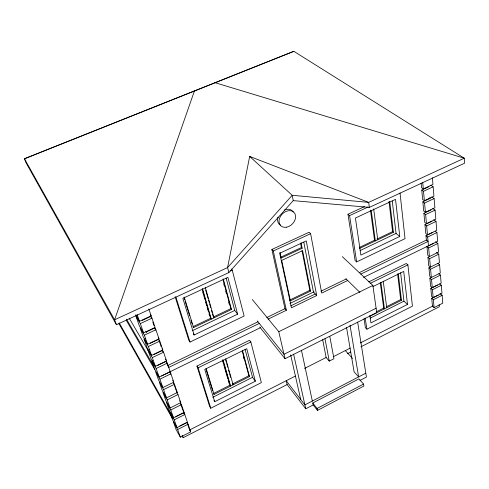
<?xml version="1.0" encoding="UTF-8"?>
<svg xmlns="http://www.w3.org/2000/svg" width="489" height="489" viewBox="0 0 489 489"><rect width="100%" height="100%" fill="white"/><g stroke="black" fill="none" stroke-linecap="round" stroke-linejoin="round"><path stroke-width="0.73" d="M214.94 82.659L464.263 158.21L368.682 202.379L249.677 156.431L227.568 267.593L228.876 272.581L116.437 324.745L26.082 162.868L24.45 158.76L293.852 51.314L464.263 158.21L464.55 163.234L369.366 207.397L293.253 200.624L228.876 272.581M194.469 90.826L114.585 319.8L116.437 324.745M317.483 410.412L317.074 408.468L363.571 384.067L358.963 378.871L312.764 402.985L313.18 404.923L317.483 410.412L363.895 386.023L363.571 384.067M365.809 373.168L304.904 404.923L286.224 380.723L287.122 384.55L305.766 408.798L313.18 404.923M359.941 380.479L366.438 377.086L357.655 322.086M189.322 430.124L295.362 376.065M333.235 356.762L350.179 348.119M360.35 342.936L432.887 305.961M180.349 437.154L177.66 429.531L173.412 421.976L176.101 429.568L180.349 437.154L190.71 431.866L188.106 424.232L187.012 422.349L179.854 425.974M322.673 339.635L326.126 357.477L329.274 361.114L333.969 358.718L329.806 336.444M438.309 294.983L431.738 298.314L432.465 306.175L434.079 307.605L442.783 303.162L442.135 295.283L439.966 293.424M182.067 435.699L183.186 437.686L287.122 384.55M347.386 353.743L350.766 352.019M360.906 346.835L439.324 306.744L439.159 304.8M177.66 429.531L188.106 424.232M431.738 298.314L433.364 299.733L442.135 295.283M304.561 368.455L326.126 357.477M210.777 408.229L261.364 382.624L250.833 341.958L249.549 340.271L196.939 366.047L209.622 406.402L210.777 408.229L198.1 367.832L196.939 366.047M364.03 318.718L365.405 327.679L366.903 329.213L412.429 306.169L407.905 264.885L406.273 263.492L368.669 281.915M176.981 427.612L174.243 419.843L169.995 412.325L172.733 420.063L176.981 427.612L187.452 422.307L184.799 414.525L183.705 412.655L175.814 416.622M437.453 284.995L430.821 288.333L431.555 296.328L433.181 297.746L441.97 293.296L441.304 285.276L439.666 283.895M173.552 417.887L170.759 409.971L166.511 402.49L169.304 410.375L173.552 417.887L184.133 412.563L181.431 404.635L180.331 402.771L182.788 409.971M437.942 263.394L439.605 264.745L440.289 273.045L429.886 278.174L430.638 286.316L432.27 287.715L441.139 283.259L440.461 275.099L438.81 273.736M174.243 419.843L184.799 414.525M430.821 288.333L432.453 289.739L441.304 285.276M214.708 401.726L255.344 381.218L246.756 348.706L204.744 369.391L214.708 401.726L213.962 400.558M372.905 286.603L403.731 271.432L407.49 304.439L370.931 322.893L369.825 315.411M222.684 359.825L230.013 385.204L213.473 393.504L214.054 394.403L249.5 376.603L242.471 350.424M242.232 351.029L248.877 375.741L232.544 383.938L233.143 384.812L225.673 358.688M376.249 311.841L383.688 308.107L384.452 308.84L380.894 282.361M386.634 306.627L400.674 299.586L401.457 300.307L370.234 315.986M259.732 326.97L285.026 358.7L376.732 312.66L372.875 285.423L342.288 256.615M212.77 397.306L252.52 377.319L245.075 349.317M370.246 318.125L403.938 301.181L407.49 304.439M170.056 407.973L167.207 399.91L162.959 392.465L165.802 400.503L170.056 407.973L180.747 402.636L177.996 394.556L176.896 392.704M170.759 409.971L181.431 404.635M429.886 278.174L431.53 279.567L440.461 275.099M376.102 308.211L284.005 354.293L257.275 320.931M166.492 397.875L163.589 389.647L159.335 382.251L162.238 390.436L166.492 397.875L177.299 392.52L174.494 384.281L173.393 382.435L173.864 383.81M428.932 267.838L430.589 269.219L431.341 277.514L429.697 276.12L428.932 267.838L439.428 262.654L438.731 254.201L436.494 252.422M167.207 399.91L177.996 394.556M430.589 269.219L439.605 264.745M198.1 367.832L250.833 341.958M370.222 283.375L407.905 264.885M162.855 387.575L159.897 379.183L155.649 371.836L158.607 380.185L162.855 387.575L173.784 382.202L170.924 373.804L169.824 371.97L161.584 375.986M427.967 257.318L429.635 258.681L430.399 267.122L428.743 265.747L427.967 257.318L438.554 252.073L437.838 243.473L435.589 241.713M252.293 299.519L278.779 331.707L372.875 285.423M163.589 389.647L174.494 384.281M429.635 258.681L438.731 254.201M126.272 320.295L159.151 377.068L260.344 327.74M363.529 277.44L437.661 241.303L436.934 232.55L435.234 231.242M426.976 246.609L428.657 247.954L429.44 256.554L427.771 255.191L426.976 246.609L433.853 243.253M159.897 379.183L170.924 373.804M428.657 247.954L437.838 243.473M257.96 321.786L167.648 365.595L166.181 361.298L157.849 365.326M266.737 317.526L284.977 308.681L286.365 310.277L268.082 319.158M290.753 305.876L315.264 293.987M320.937 291.236L346.267 278.95M359.281 272.636L426.377 240.087L428.064 241.425L360.827 274.097M259.28 323.431L168.748 367.416L168.014 366.2M316.713 295.527L291.462 307.795L279.708 253.265L306.261 240.906L316.713 295.527L313.461 292.074L303.785 242.116M347.789 280.429L321.713 293.1L310.619 233.675L309.109 232.238L271.872 249.476L284.977 308.681M310.539 291.114L309.824 290.35L289.708 300.063L290.405 300.845L310.539 291.114L302.599 250.619L281.701 260.399L290.405 300.845M149.163 349.849L148.045 350.381L151.125 359.06L155.374 366.353L166.547 360.955L163.564 352.214L162.464 350.411L154.041 354.452M431.958 221.242L424.953 224.604L425.772 233.497L427.465 234.83L436.75 230.343L436.011 221.425L433.731 219.708M426.377 240.075L425.974 235.704L432.918 232.348M289.983 303.437L314.036 291.799M159.151 377.068L156.138 368.517L167.281 363.119L166.181 361.298M425.974 235.704L427.667 237.037L436.934 232.55M175.154 296.744L188.846 340.301L190.013 342.055L244.127 316.035L232.214 270.026L231.334 268.974M364.507 206.596L347.985 214.243L355.087 260.484L356.64 261.927L405.033 238.656L400.026 193.008M154.903 369.727L151.883 361.212L152.99 360.68M145.264 338.798L144.133 339.329L147.268 348.186L151.517 355.424L162.813 350.008L159.781 341.096L158.674 339.305L150.16 343.351M194.151 334.996L237.63 314.158L227.911 277.373L182.855 298.339L194.151 334.996L193.393 333.877M399.757 236.462L360.894 255.087L355.411 218.033L395.534 199.359L399.757 236.462L396.047 233.418L392.264 200.979M430.986 209.934L423.908 213.296L424.745 222.361L426.457 223.669L435.827 219.176L435.076 210.099L432.771 208.406M155.374 366.353L152.293 357.63L163.564 352.214M424.953 224.604L426.659 225.918L436.011 221.425M202.464 288.553L211.285 319.121L210.68 318.278L192.978 326.713L193.565 327.569L231.48 309.494L223.259 278.883M231.48 309.494L230.845 308.675L213.381 316.994L213.993 317.832L205.252 287.257M359.397 247.446L374.531 240.233L375.332 240.924L371.292 210.857M376.952 239.084L392.575 231.639L393.394 232.312L359.488 248.473M192.189 330.766L234.744 310.442L237.63 314.158M360.087 250.588L396.047 233.418M147.586 344.274L144.377 335.185L140.135 328.058L143.338 337.092L147.586 344.274L159.011 338.846L155.912 329.745L154.811 327.972L146.193 332.031M429.99 198.418L422.851 201.78L423.7 211.01L425.424 212.299L434.886 207.807L434.116 198.558L431.799 196.89M151.517 355.424L148.375 346.524L159.781 341.096M423.908 213.296L425.632 214.592L435.076 210.099M137.22 316.016L136.058 316.554L139.328 325.772L143.57 332.893L155.129 327.453L151.963 318.168L150.863 316.407L142.146 320.472M428.981 186.682L421.769 190.044L422.637 199.451L424.373 200.722L433.926 196.223L433.144 186.804L430.809 185.16M144.377 335.185L155.912 329.745M422.851 201.78L424.58 203.057L434.116 198.558M135.618 314.861L139.469 321.273L151.162 315.821L148.858 309.048M421.145 183.247L421.549 187.672L423.303 188.925L432.948 184.426L432.398 177.776M281.163 257.006L301.413 247.55L302.147 248.284L281.199 258.07L279.983 252.434M136.058 316.554L140.294 323.614L151.963 318.168M421.769 190.044L423.517 191.303L433.144 186.804M230.142 270.985L232.214 270.026M271.872 249.476L273.284 250.985L310.619 233.675M347.985 214.243L349.58 215.612L368.211 206.975M293.852 51.314L24.45 158.76L114.585 319.8L227.568 267.593L292.208 195.294L368.682 202.379L369.366 207.397M249.677 156.431L292.208 195.294L293.253 200.624M345.882 278.742L359.916 292.422M345.362 350.582L352.526 358.492M312.764 402.985L317.074 408.468M252.52 377.319L255.344 381.218M248.877 375.741L249.5 376.603M230.013 385.204L230.612 386.084L223.076 359.965M150.435 314.647L151.162 315.821M158.277 337.654L159.011 338.846M162.079 348.81L162.813 350.008M165.447 359.14L166.547 360.955M172.684 380.363L173.784 382.202M176.199 390.668L177.299 392.52M144.133 339.329L148.375 346.524M179.652 400.772L180.747 402.636M129.151 318.094L148.436 350.998M148.045 350.381L152.293 357.63M183.033 410.693L184.133 412.563M151.883 361.212L156.138 368.517M126.578 319.293L153.399 365.485M189.976 430.601L190.71 431.866M119.206 322.936L171.37 415.32M118.9 323.59L172.348 418.45M137.085 314.506L139.469 321.273M140.294 323.614L143.57 332.893M145.875 331.132L146.382 332.569M182.525 435.803L183.186 437.686M150.863 316.407L151.352 317.832M152.812 322.11L154.029 325.68M154.811 327.972L155.526 330.069M158.674 339.305L161.248 346.842M162.464 350.411L162.923 351.756M169.824 371.97L170.539 374.067M174.328 385.179L175.967 389.977M183.705 412.655L184.426 414.77M187.012 422.349L189.616 429.972M167.281 363.119L170.203 371.683M175.869 296.982L190.013 342.055M184.206 297.049L193.565 327.569M206.065 368.339L214.054 394.403M184.066 297.667L184.732 299.843M185.178 301.297L189.634 315.821M190.973 320.173L192.085 323.804M206.144 369.629L212.587 390.607M202.275 289.188L210.68 318.278M202.715 292.006L203.345 294.189M203.766 295.643L204.818 299.274M205.655 302.184L206.706 305.814M207.128 307.269L208.18 310.906M209.023 313.81L209.653 315.992M222.709 361.139L223.339 363.309M223.76 364.757L227.74 378.529M228.161 379.977L229.207 383.602M205.68 290.081L208.18 298.81M208.595 300.264L209.219 302.447M209.634 303.901L210.673 307.538M211.511 310.448L212.134 312.63M212.55 314.085L213.173 316.267M225.692 360.002L226.315 362.178M226.731 363.627L227.77 367.251M228.601 370.155L229.225 372.331M229.634 373.779L230.674 377.41M223.015 279.537L230.845 308.675M223.748 283.84L224.335 286.022M225.71 291.114L226.297 293.302M228.65 302.031L229.237 304.219M243.369 356.719L243.956 358.902M226.169 278.18L234.744 310.442M278.779 331.707L285.026 358.7M290.649 354.91L300.711 399.489M293.608 354.225L305.766 408.798M273.284 250.985L286.365 310.277M301.444 350.289L312.349 401.041M301.041 242.642L302.147 248.284M300.582 243.326L301.413 247.55M302.019 250.631L309.824 290.35M324.989 338.749L329.274 361.114M346.579 327.673L354.091 371.799L358.639 376.909L349.99 325.118M349.58 215.612L356.64 261.927M365.191 317.997L366.903 329.213M370.479 210.191L374.531 240.233M380.222 282.397L383.688 308.107M373.675 208.944L377.752 239.769M383.229 281.212L386.732 307.697M388.993 201.578L392.575 231.639M397.606 273.846L400.674 299.586M389.733 201.474L393.394 232.312M398.309 273.791L401.457 300.307M400.632 272.758L403.938 301.181M422.698 182.275L423.303 188.925M423.517 191.303L424.373 200.722M424.58 203.057L425.424 212.299M425.632 214.592L426.457 223.669M426.659 225.918L427.465 234.83M427.667 237.037L428.462 245.79M431.53 279.567L432.27 287.715M432.453 289.739L433.181 297.746M433.364 299.733L434.079 307.605M429.904 197.428L430.039 198.944M280.668 225.246A9.37 7.097 -45.6 0 1 277.984 217.128M284.262 210.111A9.37 7.097 -45.6 0 1 293.302 212.043M286.676 227.177A9.401 7.103 -45.6 0 0 294.8 213.455A9.401 7.103 -45.6 0 0 280.454 216.34A9.401 7.103 -45.6 0 0 286.676 227.177"/></g></svg>
